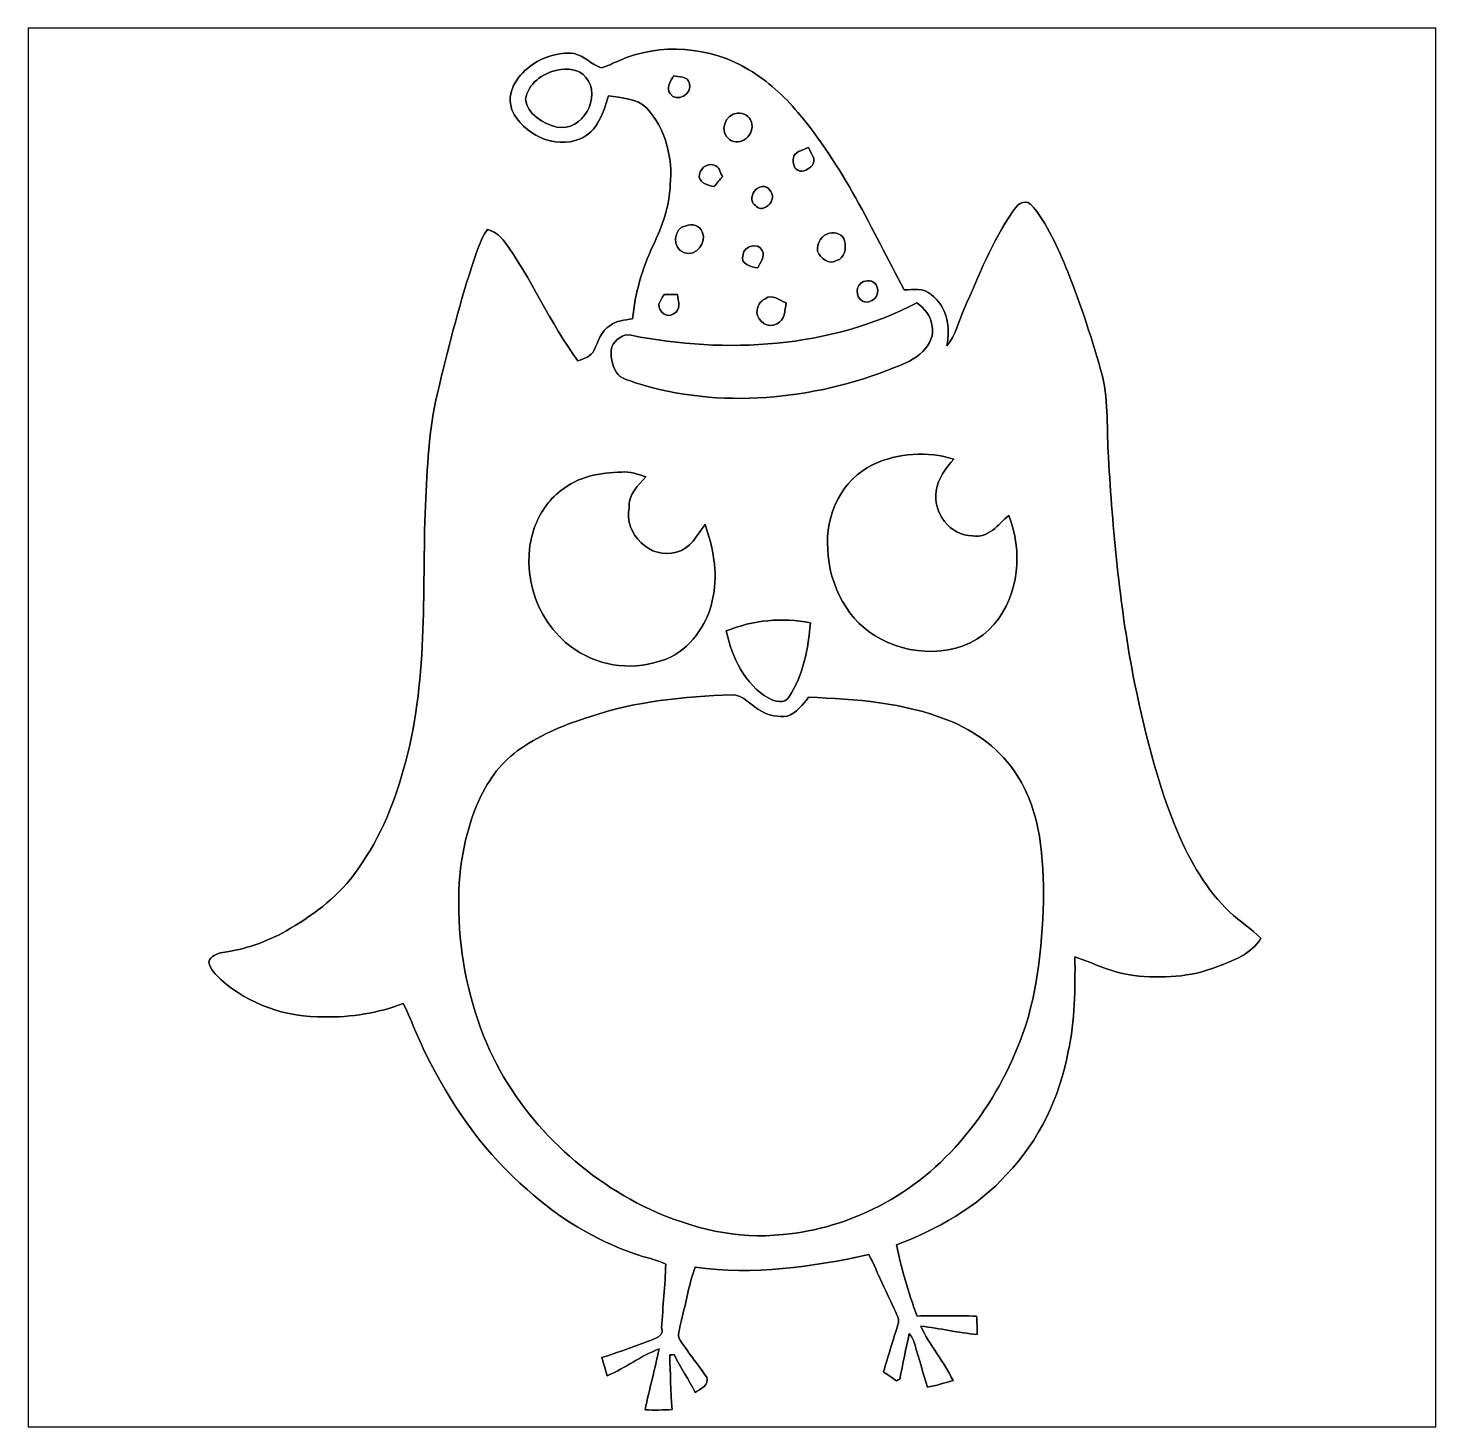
# Model space of a CAD drawing. Header units: centimetres. Extents: x -16.8 to 16.8, y -16.7 to 16.7.
import ezdxf

# ---------------------------------------------------------------- set-up
doc = ezdxf.new("R2010")
doc.units = ezdxf.units.CM
doc.header["$MEASUREMENT"] = 0
doc.layers.add('Layer 1', color=7, linetype='Continuous')

msp = doc.modelspace()

# ---------------------------------------------------------------- linework, layer by layer
at = {"layer": 'Layer 1', "color": 7}
for points, knots in [([(-16.77458, 16.66875), (-16.77458, 16.66875), (16.77458, 16.66875), (16.77458, 16.66875), (16.77458, 16.66875), (16.77458, 16.66875), (16.77458, -16.66875), (16.77458, -16.66875), (16.77458, -16.66875), (16.77458, -16.66875), (-16.77458, -16.66875), (-16.77458, -16.66875), (-16.77458, -16.66875), (-16.77458, -16.66875), (-16.77458, 16.66875), (-16.77458, 16.66875), (-16.77458, 16.66875), (-16.77458, 16.66875), (-16.77458, 16.66875), (-16.77458, 16.66875)], [0, 0, 0, 0, 0.16666667, 0.16666667, 0.16666667, 0.16666667, 0.33333333, 0.33333333, 0.33333333, 0.33333333, 0.5, 0.5, 0.5, 0.5, 0.66666667, 0.66666667, 0.66666667, 0.66666667, 1, 1, 1, 1]), ([(-2.69946, 15.89087), (-2.84057, 15.83761), (-2.97215, 15.75259), (-3.12173, 15.72577), (-3.12173, 15.72577), (-3.34998, 15.80409), (-3.52213, 16.00764), (-3.76132, 16.06338), (-3.76132, 16.06338), (-4.13914, 16.10607), (-4.51908, 15.97977), (-4.82, 15.75435), (-4.82, 15.75435), (-5.13115, 15.52011), (-5.39327, 15.12676), (-5.24369, 14.72142), (-5.24369, 14.72142), (-4.98263, 14.13334), (-4.23157, 13.77809), (-3.62056, 14.02891), (-3.62056, 14.02891), (-3.20746, 14.20213), (-3.06176, 14.66321), (-2.94358, 15.05444), (-2.94358, 15.05444), (-2.63031, 15.00364), (-2.26977, 15.00434), (-2.03306, 14.75916), (-2.03306, 14.75916), (-1.57762, 14.27797), (-1.4097, 13.57806), (-1.47144, 12.93036), (-1.47144, 12.93036), (-1.49401, 12.42166), (-1.66405, 11.93553), (-1.88313, 11.4808), (-1.88313, 11.4808), (-2.14595, 10.93435), (-2.30928, 10.3438), (-2.36961, 9.74055), (-2.36961, 9.74055), (-2.55552, 9.7088), (-2.75872, 9.70668), (-2.91006, 9.57721), (-2.91006, 9.57721), (-3.12138, 9.45233), (-3.18699, 9.19939), (-3.28648, 8.99089), (-3.28648, 8.99089), (-3.35844, 8.84414), (-3.53166, 8.79228), (-3.67136, 8.73795), (-3.67136, 8.73795), (-4.35151, 9.6453), (-4.77661, 10.71174), (-5.45465, 11.61979), (-5.45465, 11.61979), (-5.54249, 11.74821), (-5.68643, 11.82123), (-5.8293, 11.87168), (-5.8293, 11.87168), (-6.01698, 11.60004), (-6.10447, 11.27619), (-6.20924, 10.96716), (-6.20924, 10.96716), (-6.52427, 9.98079), (-6.78004, 8.97643), (-7.01746, 7.9689), (-7.01746, 7.9689), (-7.23194, 7.09295), (-7.25805, 6.18631), (-7.3085, 5.2899), (-7.3085, 5.2899), (-7.3847, 3.1937), (-7.23759, 1.04493), (-7.82673, -0.99413), (-7.82673, -0.99413), (-8.07403, -1.89124), (-8.44938, -2.76472), (-9.01347, -3.51014), (-9.01347, -3.51014), (-9.43928, -4.07811), (-10.02418, -4.50321), (-10.63554, -4.85175), (-10.63554, -4.85175), (-11.09768, -5.11669), (-11.61133, -5.28602), (-12.13803, -5.36363), (-12.13803, -5.36363), (-12.27032, -5.38762), (-12.43753, -5.44301), (-12.46681, -5.59364), (-12.46681, -5.59364), (-12.44036, -5.76615), (-12.29572, -5.88927), (-12.18177, -6.00851), (-12.18177, -6.00851), (-11.51079, -6.60047), (-10.61191, -6.91621), (-9.71903, -6.89998), (-9.71903, -6.89998), (-9.07874, -6.90598), (-8.43386, -6.80896), (-7.83414, -6.57966), (-7.83414, -6.57966), (-7.61153, -7.04921), (-7.42915, -7.53745), (-7.18573, -7.99747), (-7.18573, -7.99747), (-6.60329, -9.12918), (-5.84729, -10.18364), (-4.87751, -11.01584), (-4.87751, -11.01584), (-4.13597, -11.69), (-3.26108, -12.21881), (-2.31316, -12.54619), (-2.31316, -12.54619), (-2.07328, -12.63967), (-1.80587, -12.67107), (-1.57833, -12.79349), (-1.57833, -12.79349), (-1.59173, -13.29796), (-1.65065, -13.80137), (-1.67711, -14.30584), (-1.67711, -14.30584), (-1.61325, -14.47765), (-1.77412, -14.54115), (-1.88913, -14.58771), (-1.88913, -14.58771), (-2.28988, -14.73764), (-2.69099, -14.88899), (-3.10021, -15.01493), (-3.10021, -15.01493), (-3.06458, -15.16133), (-3.02084, -15.30738), (-2.97356, -15.45131), (-2.97356, -15.45131), (-2.54494, -15.26999), (-2.17346, -14.97401), (-1.73814, -14.80961), (-1.73814, -14.80961), (-1.83409, -15.29609), (-1.97062, -15.77411), (-2.07081, -16.25988), (-2.07081, -16.25988), (-1.85632, -16.27752), (-1.64112, -16.26341), (-1.42628, -16.25635), (-1.42628, -16.25635), (-1.46262, -15.82279), (-1.47038, -15.38781), (-1.48484, -14.95354), (-1.48484, -14.95354), (-1.45027, -14.95107), (-1.4157, -14.94896), (-1.38042, -14.94755), (-1.38042, -14.94755), (-1.22837, -15.25764), (-1.03082, -15.54339), (-0.87595, -15.85242), (-0.87595, -15.85242), (-0.75459, -15.76952), (-0.5274, -15.6651), (-0.6029, -15.48765), (-0.6029, -15.48765), (-0.81809, -15.16839), (-1.07033, -14.87241), (-1.27035, -14.54326), (-1.27035, -14.54326), (-1.28305, -14.36723), (-1.20897, -14.19648), (-1.18039, -14.02574), (-1.18039, -14.02574), (-1.07985, -13.63768), (-1.01918, -13.23658), (-0.87454, -12.86122), (-0.87454, -12.86122), (0.50765, -13.05772), (1.91064, -12.85946), (3.26355, -12.56277), (3.26355, -12.56277), (3.48439, -13.01115), (3.67453, -13.47399), (3.89678, -13.92202), (3.89678, -13.92202), (3.93488, -14.01798), (4.00367, -14.12311), (3.95499, -14.22964), (3.95499, -14.22964), (3.83963, -14.60535), (3.71687, -14.9793), (3.6135, -15.35889), (3.6135, -15.35889), (3.71546, -15.42979), (3.81811, -15.50106), (3.92112, -15.57267), (3.92112, -15.57267), (3.94088, -15.56244), (3.98039, -15.54162), (3.99979, -15.53139), (3.99979, -15.53139), (4.07176, -15.16803), (4.14443, -14.80502), (4.22557, -14.44378), (4.22557, -14.44378), (4.27955, -14.52069), (4.32717, -14.60324), (4.35363, -14.69461), (4.35363, -14.69461), (4.45558, -15.03786), (4.55718, -15.38076), (4.65702, -15.72507), (4.65702, -15.72507), (4.86339, -15.68415), (5.06448, -15.62276), (5.26732, -15.56702), (5.26732, -15.56702), (5.0606, -15.10806), (4.705, -14.73235), (4.50144, -14.27198), (4.50144, -14.27198), (4.95265, -14.31431), (5.39397, -14.43143), (5.84659, -14.4653), (5.84659, -14.4653), (5.848, -14.32066), (5.83706, -14.17461), (5.82754, -14.03103), (5.82754, -14.03103), (5.35622, -14.01657), (4.88421, -14.02256), (4.4129, -14.02715), (4.4129, -14.02715), (4.19664, -13.47964), (4.04848, -12.90461), (3.91689, -12.3317), (3.91689, -12.3317), (4.89797, -11.96234), (5.84447, -11.43035), (6.55355, -10.64577), (6.55355, -10.64577), (7.31732, -9.84603), (7.81262, -8.80851), (8.01194, -7.72478), (8.01194, -7.72478), (8.17598, -6.98324), (8.17915, -6.21947), (8.17316, -5.46382), (8.17316, -5.46382), (8.63459, -5.63069), (9.08332, -5.848), (9.57615, -5.91044), (9.57615, -5.91044), (10.23973, -5.98523), (10.93152, -5.95207), (11.55841, -5.70406), (11.55841, -5.70406), (11.94611, -5.55202), (12.37791, -5.40138), (12.60546, -5.02461), (12.60546, -5.02461), (12.38215, -4.78825), (12.09428, -4.62739), (11.86251, -4.4009), (11.86251, -4.4009), (11.30759, -3.87456), (10.92341, -3.19617), (10.6232, -2.49978), (10.6232, -2.49978), (10.11802, -1.29258), (9.80757, -0.01482), (9.5564, 1.26612), (9.5564, 1.26612), (9.23149, 2.97251), (9.07274, 4.7057), (8.97326, 6.43819), (8.97326, 6.43819), (8.92246, 7.08343), (8.98278, 7.73994), (8.83073, 8.37424), (8.83073, 8.37424), (8.59226, 9.21491), (8.32697, 10.04817), (8.00276, 10.85991), (8.00276, 10.85991), (7.76534, 11.42577), (7.52687, 12.01279), (7.11482, 12.4774), (7.11482, 12.4774), (6.95254, 12.61075), (6.7691, 12.42871), (6.68761, 12.29254), (6.68761, 12.29254), (6.19372, 11.5824), (5.88469, 10.76819), (5.53508, 9.9822), (5.53508, 9.9822), (5.39785, 9.68728), (5.33894, 9.34579), (5.11881, 9.09496), (5.11881, 9.09496), (5.21229, 9.531), (5.12833, 10.04358), (4.74451, 10.31875), (4.74451, 10.31875), (4.56882, 10.48244), (4.32294, 10.43728), (4.10598, 10.43129), (4.10598, 10.43129), (3.32987, 11.87873), (2.64478, 13.39815), (1.56986, 14.65792), (1.56986, 14.65792), (1.24531, 15.06396), (0.84455, 15.40439), (0.40287, 15.67709), (0.40287, 15.67709), (-0.51823, 16.23977), (-1.71168, 16.32973), (-2.69946, 15.89087)], [0, 0, 0, 0, 0.01234568, 0.01234568, 0.01234568, 0.01234568, 0.02469136, 0.02469136, 0.02469136, 0.02469136, 0.03703704, 0.03703704, 0.03703704, 0.03703704, 0.04938272, 0.04938272, 0.04938272, 0.04938272, 0.0617284, 0.0617284, 0.0617284, 0.0617284, 0.07407407, 0.07407407, 0.07407407, 0.07407407, 0.08641975, 0.08641975, 0.08641975, 0.08641975, 0.09876543, 0.09876543, 0.09876543, 0.09876543, 0.11111111, 0.11111111, 0.11111111, 0.11111111, 0.12345679, 0.12345679, 0.12345679, 0.12345679, 0.13580247, 0.13580247, 0.13580247, 0.13580247, 0.14814815, 0.14814815, 0.14814815, 0.14814815, 0.16049383, 0.16049383, 0.16049383, 0.16049383, 0.17283951, 0.17283951, 0.17283951, 0.17283951, 0.18518519, 0.18518519, 0.18518519, 0.18518519, 0.19753086, 0.19753086, 0.19753086, 0.19753086, 0.20987654, 0.20987654, 0.20987654, 0.20987654, 0.22222222, 0.22222222, 0.22222222, 0.22222222, 0.2345679, 0.2345679, 0.2345679, 0.2345679, 0.24691358, 0.24691358, 0.24691358, 0.24691358, 0.25925926, 0.25925926, 0.25925926, 0.25925926, 0.27160494, 0.27160494, 0.27160494, 0.27160494, 0.28395062, 0.28395062, 0.28395062, 0.28395062, 0.2962963, 0.2962963, 0.2962963, 0.2962963, 0.30864198, 0.30864198, 0.30864198, 0.30864198, 0.32098765, 0.32098765, 0.32098765, 0.32098765, 0.33333333, 0.33333333, 0.33333333, 0.33333333, 0.34567901, 0.34567901, 0.34567901, 0.34567901, 0.35802469, 0.35802469, 0.35802469, 0.35802469, 0.37037037, 0.37037037, 0.37037037, 0.37037037, 0.38271605, 0.38271605, 0.38271605, 0.38271605, 0.39506173, 0.39506173, 0.39506173, 0.39506173, 0.40740741, 0.40740741, 0.40740741, 0.40740741, 0.41975309, 0.41975309, 0.41975309, 0.41975309, 0.43209877, 0.43209877, 0.43209877, 0.43209877, 0.44444444, 0.44444444, 0.44444444, 0.44444444, 0.45679012, 0.45679012, 0.45679012, 0.45679012, 0.4691358, 0.4691358, 0.4691358, 0.4691358, 0.48148148, 0.48148148, 0.48148148, 0.48148148, 0.49382716, 0.49382716, 0.49382716, 0.49382716, 0.50617284, 0.50617284, 0.50617284, 0.50617284, 0.51851852, 0.51851852, 0.51851852, 0.51851852, 0.5308642, 0.5308642, 0.5308642, 0.5308642, 0.54320988, 0.54320988, 0.54320988, 0.54320988, 0.55555556, 0.55555556, 0.55555556, 0.55555556, 0.56790123, 0.56790123, 0.56790123, 0.56790123, 0.58024691, 0.58024691, 0.58024691, 0.58024691, 0.59259259, 0.59259259, 0.59259259, 0.59259259, 0.60493827, 0.60493827, 0.60493827, 0.60493827, 0.61728395, 0.61728395, 0.61728395, 0.61728395, 0.62962963, 0.62962963, 0.62962963, 0.62962963, 0.64197531, 0.64197531, 0.64197531, 0.64197531, 0.65432099, 0.65432099, 0.65432099, 0.65432099, 0.66666667, 0.66666667, 0.66666667, 0.66666667, 0.67901235, 0.67901235, 0.67901235, 0.67901235, 0.69135802, 0.69135802, 0.69135802, 0.69135802, 0.7037037, 0.7037037, 0.7037037, 0.7037037, 0.71604938, 0.71604938, 0.71604938, 0.71604938, 0.72839506, 0.72839506, 0.72839506, 0.72839506, 0.74074074, 0.74074074, 0.74074074, 0.74074074, 0.75308642, 0.75308642, 0.75308642, 0.75308642, 0.7654321, 0.7654321, 0.7654321, 0.7654321, 0.77777778, 0.77777778, 0.77777778, 0.77777778, 0.79012346, 0.79012346, 0.79012346, 0.79012346, 0.80246914, 0.80246914, 0.80246914, 0.80246914, 0.81481481, 0.81481481, 0.81481481, 0.81481481, 0.82716049, 0.82716049, 0.82716049, 0.82716049, 0.83950617, 0.83950617, 0.83950617, 0.83950617, 0.85185185, 0.85185185, 0.85185185, 0.85185185, 0.86419753, 0.86419753, 0.86419753, 0.86419753, 0.87654321, 0.87654321, 0.87654321, 0.87654321, 0.88888889, 0.88888889, 0.88888889, 0.88888889, 0.90123457, 0.90123457, 0.90123457, 0.90123457, 0.91358025, 0.91358025, 0.91358025, 0.91358025, 0.92592593, 0.92592593, 0.92592593, 0.92592593, 0.9382716, 0.9382716, 0.9382716, 0.9382716, 0.95061728, 0.95061728, 0.95061728, 0.95061728, 0.96296296, 0.96296296, 0.96296296, 0.96296296, 0.97530864, 0.97530864, 0.97530864, 0.97530864, 1, 1, 1, 1]), ([(-4.1656, 15.66545), (-3.931, 15.71554), (-3.64137, 15.7039), (-3.48333, 15.49647), (-3.48333, 15.49647), (-3.09421, 15.0308), (-3.56235, 14.18661), (-4.17513, 14.31255), (-4.17513, 14.31255), (-4.50462, 14.39157), (-4.87398, 14.60712), (-4.91949, 14.97365), (-4.91949, 14.97365), (-4.86904, 15.34054), (-4.51273, 15.60019), (-4.1656, 15.66545)], [0, 0, 0, 0, 0.2, 0.2, 0.2, 0.2, 0.4, 0.4, 0.4, 0.4, 0.6, 0.6, 0.6, 0.6, 1, 1, 1, 1]), ([(-1.39524, 15.53492), (-1.26965, 15.50987), (-1.05057, 15.52257), (-1.01635, 15.35218), (-1.01635, 15.35218), (-0.92886, 15.10524), (-1.32997, 14.87241), (-1.4732, 15.10771), (-1.4732, 15.10771), (-1.58221, 15.24811), (-1.45486, 15.40475), (-1.39524, 15.53492)], [0, 0, 0, 0, 0.25, 0.25, 0.25, 0.25, 0.5, 0.5, 0.5, 0.5, 1, 1, 1, 1]), ([(0.13441, 14.64204), (0.27446, 14.65721), (0.42792, 14.57466), (0.46249, 14.43179), (0.46249, 14.43179), (0.56127, 14.14286), (0.20179, 13.82042), (-0.06244, 14.01304), (-0.06244, 14.01304), (-0.3175, 14.19013), (-0.16969, 14.63111), (0.13441, 14.64204)], [0, 0, 0, 0, 0.25, 0.25, 0.25, 0.25, 0.5, 0.5, 0.5, 0.5, 1, 1, 1, 1]), ([(1.47391, 13.62357), (1.55081, 13.74246), (1.70603, 13.76997), (1.82421, 13.82466), (1.82421, 13.82466), (1.87325, 13.69448), (2.026, 13.53679), (1.91276, 13.39779), (1.91276, 13.39779), (1.83092, 13.3096), (1.69298, 13.21364), (1.57233, 13.28208), (1.57233, 13.28208), (1.44956, 13.33817), (1.44216, 13.50927), (1.47391, 13.62357)], [0, 0, 0, 0, 0.2, 0.2, 0.2, 0.2, 0.4, 0.4, 0.4, 0.4, 0.6, 0.6, 0.6, 0.6, 1, 1, 1, 1]), ([(-0.78034, 13.11628), (-0.79763, 13.29302), (-0.60113, 13.47329), (-0.42616, 13.40661), (-0.42616, 13.40661), (-0.30057, 13.37592), (-0.28363, 13.21682), (-0.22578, 13.12651), (-0.22578, 13.12651), (-0.27587, 13.06901), (-0.37571, 12.95329), (-0.42545, 12.89544), (-0.42545, 12.89544), (-0.55915, 12.91872), (-0.74577, 12.95753), (-0.78034, 13.11628)], [0, 0, 0, 0, 0.2, 0.2, 0.2, 0.2, 0.4, 0.4, 0.4, 0.4, 0.6, 0.6, 0.6, 0.6, 1, 1, 1, 1]), ([(0.66534, 12.88133), (0.81703, 12.95082), (0.93345, 12.80301), (0.96626, 12.67777), (0.96626, 12.67777), (0.98037, 12.53384), (0.85407, 12.40155), (0.71967, 12.3698), (0.71967, 12.3698), (0.62124, 12.36874), (0.53693, 12.44212), (0.48507, 12.52008), (0.48507, 12.52008), (0.44097, 12.66331), (0.52423, 12.83476), (0.66534, 12.88133)], [0, 0, 0, 0, 0.2, 0.2, 0.2, 0.2, 0.4, 0.4, 0.4, 0.4, 0.6, 0.6, 0.6, 0.6, 1, 1, 1, 1]), ([(-1.09608, 11.96093), (-0.95391, 12.01632), (-0.76447, 11.96164), (-0.70908, 11.81276), (-0.70908, 11.81276), (-0.59478, 11.55665), (-0.85019, 11.21375), (-1.13524, 11.31711), (-1.13524, 11.31711), (-1.43616, 11.4046), (-1.41146, 11.91578), (-1.09608, 11.96093)], [0, 0, 0, 0, 0.25, 0.25, 0.25, 0.25, 0.5, 0.5, 0.5, 0.5, 1, 1, 1, 1]), ([(2.32481, 11.78384), (2.45745, 11.81029), (2.65642, 11.75949), (2.6797, 11.60216), (2.6797, 11.60216), (2.72979, 11.42824), (2.69452, 11.182), (2.48885, 11.12767), (2.48885, 11.12767), (2.30787, 11.01831), (2.10785, 11.19046), (2.03906, 11.35274), (2.03906, 11.35274), (2.00907, 11.53583), (2.1396, 11.74397), (2.32481, 11.78384)], [0, 0, 0, 0, 0.2, 0.2, 0.2, 0.2, 0.4, 0.4, 0.4, 0.4, 0.6, 0.6, 0.6, 0.6, 1, 1, 1, 1]), ([(0.26353, 11.27196), (0.2854, 11.47127), (0.629, 11.57534), (0.71684, 11.36862), (0.71684, 11.36862), (0.80363, 11.22645), (0.66887, 11.08251), (0.61595, 10.95481), (0.61595, 10.95481), (0.46073, 10.97245), (0.17886, 11.03701), (0.26353, 11.27196)], [0, 0, 0, 0, 0.25, 0.25, 0.25, 0.25, 0.5, 0.5, 0.5, 0.5, 1, 1, 1, 1]), ([(3.13514, 10.62743), (3.25684, 10.67611), (3.41559, 10.64154), (3.45334, 10.50749), (3.45334, 10.50749), (3.55283, 10.29864), (3.31329, 10.06581), (3.10938, 10.16282), (3.10938, 10.16282), (2.93088, 10.25878), (2.9404, 10.55546), (3.13514, 10.62743)], [0, 0, 0, 0, 0.25, 0.25, 0.25, 0.25, 0.5, 0.5, 0.5, 0.5, 1, 1, 1, 1]), ([(-2.40312, 9.34755), (-0.13123, 8.89741), (2.32833, 9.03922), (4.40761, 10.12225), (4.40761, 10.12225), (4.57306, 9.98926), (4.7431, 9.82169), (4.76497, 9.59802), (4.76497, 9.59802), (4.83094, 9.36025), (4.7057, 9.13165), (4.55048, 8.96126), (4.55048, 8.96126), (4.35681, 8.78099), (4.11798, 8.66316), (3.87068, 8.57709), (3.87068, 8.57709), (1.92934, 7.79815), (-0.28716, 7.5819), (-2.29976, 8.21408), (-2.29976, 8.21408), (-2.45498, 8.28005), (-2.65677, 8.30651), (-2.75202, 8.46384), (-2.75202, 8.46384), (-2.86456, 8.64164), (-2.90407, 8.86848), (-2.86491, 9.07344), (-2.86491, 9.07344), (-2.78201, 9.2389), (-2.60033, 9.39588), (-2.40312, 9.34755)], [0, 0, 0, 0, 0.11111111, 0.11111111, 0.11111111, 0.11111111, 0.22222222, 0.22222222, 0.22222222, 0.22222222, 0.33333333, 0.33333333, 0.33333333, 0.33333333, 0.44444444, 0.44444444, 0.44444444, 0.44444444, 0.55555556, 0.55555556, 0.55555556, 0.55555556, 0.66666667, 0.66666667, 0.66666667, 0.66666667, 0.77777778, 0.77777778, 0.77777778, 0.77777778, 1, 1, 1, 1]), ([(-1.61466, 10.32369), (-1.51024, 10.32298), (-1.40582, 10.32228), (-1.30069, 10.32157), (-1.30069, 10.32157), (-1.27917, 10.16212), (-1.20474, 9.94269), (-1.39206, 9.85767), (-1.39206, 9.85767), (-1.55575, 9.74725), (-1.73708, 9.90635), (-1.74343, 10.0711), (-1.74343, 10.0711), (-1.72544, 10.16564), (-1.66264, 10.2429), (-1.61466, 10.32369)], [0, 0, 0, 0, 0.2, 0.2, 0.2, 0.2, 0.4, 0.4, 0.4, 0.4, 0.6, 0.6, 0.6, 0.6, 1, 1, 1, 1]), ([(0.79199, 10.21715), (0.95885, 10.34909), (1.13383, 10.18152), (1.2887, 10.12119), (1.2887, 10.12119), (1.26294, 9.94692), (1.26506, 9.69962), (1.06468, 9.62342), (1.06468, 9.62342), (0.86642, 9.49854), (0.60678, 9.68022), (0.59478, 9.89471), (0.59478, 9.89471), (0.59937, 10.02524), (0.66216, 10.16741), (0.79199, 10.21715)], [0, 0, 0, 0, 0.2, 0.2, 0.2, 0.2, 0.4, 0.4, 0.4, 0.4, 0.6, 0.6, 0.6, 0.6, 1, 1, 1, 1]), ([(3.36232, 6.26745), (3.9564, 6.54438), (4.66161, 6.59095), (5.28779, 6.3948), (5.28779, 6.3948), (5.09658, 6.17996), (4.90114, 5.93831), (4.86939, 5.64127), (4.86939, 5.64127), (4.77591, 5.13327), (5.201, 4.55895), (5.7337, 4.57094), (5.7337, 4.57094), (6.10976, 4.50109), (6.34647, 4.84117), (6.59977, 5.0546), (6.59977, 5.0546), (6.92961, 4.20652), (6.84883, 3.17288), (6.24981, 2.46309), (6.24981, 2.46309), (5.60176, 1.69757), (4.39314, 1.64888), (3.55318, 2.10749), (3.55318, 2.10749), (2.7626, 2.50754), (2.31387, 3.38878), (2.28177, 4.25203), (2.28177, 4.25203), (2.21686, 5.05143), (2.61691, 5.91644), (3.36232, 6.26745)], [0, 0, 0, 0, 0.11111111, 0.11111111, 0.11111111, 0.11111111, 0.22222222, 0.22222222, 0.22222222, 0.22222222, 0.33333333, 0.33333333, 0.33333333, 0.33333333, 0.44444444, 0.44444444, 0.44444444, 0.44444444, 0.55555556, 0.55555556, 0.55555556, 0.55555556, 0.66666667, 0.66666667, 0.66666667, 0.66666667, 0.77777778, 0.77777778, 0.77777778, 0.77777778, 1, 1, 1, 1]), ([(-4.08446, 5.63739), (-3.68265, 5.98029), (-3.14043, 6.07801), (-2.62819, 6.08753), (-2.62819, 6.08753), (-2.42711, 6.11364), (-2.24014, 6.03074), (-2.05211, 5.97464), (-2.05211, 5.97464), (-2.24473, 5.77144), (-2.47156, 5.54249), (-2.45075, 5.23804), (-2.45075, 5.23804), (-2.57916, 4.61892), (-1.93851, 3.9818), (-1.32292, 4.18112), (-1.32292, 4.18112), (-0.98284, 4.25238), (-0.83679, 4.59352), (-0.63747, 4.84082), (-0.63747, 4.84082), (-0.45649, 4.29648), (-0.32914, 3.70628), (-0.44697, 3.13408), (-0.44697, 3.13408), (-0.54716, 2.53224), (-0.91264, 1.95509), (-1.46685, 1.67887), (-1.46685, 1.67887), (-2.14383, 1.36525), (-2.97462, 1.39524), (-3.61562, 1.78259), (-3.61562, 1.78259), (-4.61892, 2.34562), (-5.08882, 3.6763), (-4.71382, 4.75368), (-4.71382, 4.75368), (-4.58576, 5.09623), (-4.38115, 5.41655), (-4.08446, 5.63739)], [0, 0, 0, 0, 0.09090909, 0.09090909, 0.09090909, 0.09090909, 0.18181818, 0.18181818, 0.18181818, 0.18181818, 0.27272727, 0.27272727, 0.27272727, 0.27272727, 0.36363636, 0.36363636, 0.36363636, 0.36363636, 0.45454545, 0.45454545, 0.45454545, 0.45454545, 0.54545455, 0.54545455, 0.54545455, 0.54545455, 0.63636364, 0.63636364, 0.63636364, 0.63636364, 0.72727273, 0.72727273, 0.72727273, 0.72727273, 0.81818182, 0.81818182, 0.81818182, 0.81818182, 1, 1, 1, 1]), ([(-0.13547, 2.30117), (0.49495, 2.56011), (1.19909, 2.62925), (1.86761, 2.49237), (1.86761, 2.49237), (1.82033, 1.8796), (1.69862, 1.24742), (1.35608, 0.72602), (1.35608, 0.72602), (1.25201, 0.55809), (1.01953, 0.61666), (0.87524, 0.69815), (0.87524, 0.69815), (0.29986, 1.03258), (0, 1.67499), (-0.13547, 2.30117)], [0, 0, 0, 0, 0.2, 0.2, 0.2, 0.2, 0.4, 0.4, 0.4, 0.4, 0.6, 0.6, 0.6, 0.6, 1, 1, 1, 1]), ([(-3.36726, 0.26106), (-2.28953, 0.63324), (-1.14265, 0.73025), (-0.01164, 0.78105), (-0.01164, 0.78105), (0.27517, 0.78034), (0.46637, 0.51329), (0.70379, 0.38806), (0.70379, 0.38806), (0.88406, 0.27129), (1.10878, 0.24977), (1.31868, 0.26776), (1.31868, 0.26776), (1.54023, 0.34678), (1.68099, 0.54716), (1.82704, 0.72037), (1.82704, 0.72037), (2.94746, 0.68192), (4.09504, 0.59478), (5.14667, 0.17498), (5.14667, 0.17498), (5.8106, -0.08573), (6.4135, -0.53375), (6.79697, -1.14159), (6.79697, -1.14159), (7.36459, -2.02636), (7.42915, -3.12385), (7.42491, -4.14549), (7.42491, -4.14549), (7.37799, -5.27756), (7.27957, -6.43079), (6.85835, -7.49406), (6.85835, -7.49406), (6.2297, -9.12319), (5.07718, -10.60203), (3.50485, -11.40566), (3.50485, -11.40566), (2.79506, -11.77572), (2.01577, -12.0142), (1.21744, -12.08405), (1.21744, -12.08405), (0.12665, -12.21317), (-0.97084, -11.93447), (-1.95898, -11.48433), (-1.95898, -11.48433), (-3.65972, -10.67506), (-5.09129, -9.27065), (-5.84306, -7.53428), (-5.84306, -7.53428), (-6.25969, -6.54156), (-6.49852, -5.47088), (-6.50699, -4.39279), (-6.50699, -4.39279), (-6.54332, -3.47733), (-6.39551, -2.54529), (-6.01874, -1.70709), (-6.01874, -1.70709), (-5.79508, -1.23578), (-5.47829, -0.79022), (-5.03449, -0.50412), (-5.03449, -0.50412), (-4.53214, -0.14676), (-3.95252, 0.08043), (-3.36726, 0.26106)], [0, 0, 0, 0, 0.05882353, 0.05882353, 0.05882353, 0.05882353, 0.11764706, 0.11764706, 0.11764706, 0.11764706, 0.17647059, 0.17647059, 0.17647059, 0.17647059, 0.23529412, 0.23529412, 0.23529412, 0.23529412, 0.29411765, 0.29411765, 0.29411765, 0.29411765, 0.35294118, 0.35294118, 0.35294118, 0.35294118, 0.41176471, 0.41176471, 0.41176471, 0.41176471, 0.47058824, 0.47058824, 0.47058824, 0.47058824, 0.52941176, 0.52941176, 0.52941176, 0.52941176, 0.58823529, 0.58823529, 0.58823529, 0.58823529, 0.64705882, 0.64705882, 0.64705882, 0.64705882, 0.70588235, 0.70588235, 0.70588235, 0.70588235, 0.76470588, 0.76470588, 0.76470588, 0.76470588, 0.82352941, 0.82352941, 0.82352941, 0.82352941, 0.88235294, 0.88235294, 0.88235294, 0.88235294, 1, 1, 1, 1])]:
    msp.add_open_spline(points, degree=3, knots=knots, dxfattribs=at)
at = {"layer": 'Layer 1', "color": 250}
for points, knots in [([(-2.69946, 15.89087), (-1.71168, 16.32973), (-0.51823, 16.23977), (0.40287, 15.67709), (0.40287, 15.67709), (0.84455, 15.40439), (1.24531, 15.06396), (1.56986, 14.65792), (1.56986, 14.65792), (2.64478, 13.39815), (3.32987, 11.87873), (4.10598, 10.43129), (4.10598, 10.43129), (4.32294, 10.43728), (4.56882, 10.48244), (4.74451, 10.31875), (4.74451, 10.31875), (5.12833, 10.04358), (5.21229, 9.531), (5.11881, 9.09496), (5.11881, 9.09496), (5.33894, 9.34579), (5.39785, 9.68728), (5.53508, 9.9822), (5.53508, 9.9822), (5.88469, 10.76819), (6.19372, 11.5824), (6.68761, 12.29254), (6.68761, 12.29254), (6.7691, 12.42871), (6.95254, 12.61075), (7.11482, 12.4774), (7.11482, 12.4774), (7.52687, 12.01279), (7.76534, 11.42577), (8.00276, 10.85991), (8.00276, 10.85991), (8.32697, 10.04817), (8.59226, 9.21491), (8.83073, 8.37424), (8.83073, 8.37424), (8.98278, 7.73994), (8.92246, 7.08343), (8.97326, 6.43819), (8.97326, 6.43819), (9.07274, 4.7057), (9.23149, 2.97251), (9.5564, 1.26612), (9.5564, 1.26612), (9.80757, -0.01482), (10.11802, -1.29258), (10.6232, -2.49978), (10.6232, -2.49978), (10.92341, -3.19617), (11.30759, -3.87456), (11.86251, -4.4009), (11.86251, -4.4009), (12.09428, -4.62739), (12.38215, -4.78825), (12.60546, -5.02461), (12.60546, -5.02461), (12.37791, -5.40138), (11.94611, -5.55202), (11.55841, -5.70406), (11.55841, -5.70406), (10.93152, -5.95207), (10.23973, -5.98523), (9.57615, -5.91044), (9.57615, -5.91044), (9.08332, -5.848), (8.63459, -5.63069), (8.17316, -5.46382), (8.17316, -5.46382), (8.17915, -6.21947), (8.17598, -6.98324), (8.01194, -7.72478), (8.01194, -7.72478), (7.81262, -8.80851), (7.31732, -9.84603), (6.55355, -10.64577), (6.55355, -10.64577), (5.84447, -11.43035), (4.89797, -11.96234), (3.91689, -12.3317), (3.91689, -12.3317), (4.04848, -12.90461), (4.19664, -13.47964), (4.4129, -14.02715), (4.4129, -14.02715), (4.88421, -14.02256), (5.35622, -14.01657), (5.82754, -14.03103), (5.82754, -14.03103), (5.83706, -14.17461), (5.848, -14.32066), (5.84659, -14.4653), (5.84659, -14.4653), (5.39397, -14.43143), (4.95265, -14.31431), (4.50144, -14.27198), (4.50144, -14.27198), (4.705, -14.73235), (5.0606, -15.10806), (5.26732, -15.56702), (5.26732, -15.56702), (5.06448, -15.62276), (4.86339, -15.68415), (4.65702, -15.72507), (4.65702, -15.72507), (4.55718, -15.38076), (4.45558, -15.03786), (4.35363, -14.69461), (4.35363, -14.69461), (4.32717, -14.60324), (4.27955, -14.52069), (4.22557, -14.44378), (4.22557, -14.44378), (4.14443, -14.80502), (4.07176, -15.16803), (3.99979, -15.53139), (3.99979, -15.53139), (3.98039, -15.54162), (3.94088, -15.56244), (3.92112, -15.57267), (3.92112, -15.57267), (3.81811, -15.50106), (3.71546, -15.42979), (3.6135, -15.35889), (3.6135, -15.35889), (3.71687, -14.9793), (3.83963, -14.60535), (3.95499, -14.22964), (3.95499, -14.22964), (4.00367, -14.12311), (3.93488, -14.01798), (3.89678, -13.92202), (3.89678, -13.92202), (3.67453, -13.47399), (3.48439, -13.01115), (3.26355, -12.56277), (3.26355, -12.56277), (1.91064, -12.85946), (0.50765, -13.05772), (-0.87454, -12.86122), (-0.87454, -12.86122), (-1.01918, -13.23658), (-1.07985, -13.63768), (-1.18039, -14.02574), (-1.18039, -14.02574), (-1.20897, -14.19648), (-1.28305, -14.36723), (-1.27035, -14.54326), (-1.27035, -14.54326), (-1.07033, -14.87241), (-0.81809, -15.16839), (-0.6029, -15.48765), (-0.6029, -15.48765), (-0.5274, -15.6651), (-0.75459, -15.76952), (-0.87595, -15.85242), (-0.87595, -15.85242), (-1.03082, -15.54339), (-1.22837, -15.25764), (-1.38042, -14.94755), (-1.38042, -14.94755), (-1.4157, -14.94896), (-1.45027, -14.95107), (-1.48484, -14.95354), (-1.48484, -14.95354), (-1.47038, -15.38781), (-1.46262, -15.82279), (-1.42628, -16.25635), (-1.42628, -16.25635), (-1.64112, -16.26341), (-1.85632, -16.27752), (-2.07081, -16.25988), (-2.07081, -16.25988), (-1.97062, -15.77411), (-1.83409, -15.29609), (-1.73814, -14.80961), (-1.73814, -14.80961), (-2.17346, -14.97401), (-2.54494, -15.26999), (-2.97356, -15.45131), (-2.97356, -15.45131), (-3.02084, -15.30738), (-3.06458, -15.16133), (-3.10021, -15.01493), (-3.10021, -15.01493), (-2.69099, -14.88899), (-2.28988, -14.73764), (-1.88913, -14.58771), (-1.88913, -14.58771), (-1.77412, -14.54115), (-1.61325, -14.47765), (-1.67711, -14.30584), (-1.67711, -14.30584), (-1.65065, -13.80137), (-1.59173, -13.29796), (-1.57833, -12.79349), (-1.57833, -12.79349), (-1.80587, -12.67107), (-2.07328, -12.63967), (-2.31316, -12.54619), (-2.31316, -12.54619), (-3.26108, -12.21881), (-4.13597, -11.69), (-4.87751, -11.01584), (-4.87751, -11.01584), (-5.84729, -10.18364), (-6.60329, -9.12918), (-7.18573, -7.99747), (-7.18573, -7.99747), (-7.42915, -7.53745), (-7.61153, -7.04921), (-7.83414, -6.57966), (-7.83414, -6.57966), (-8.43386, -6.80896), (-9.07874, -6.90598), (-9.71903, -6.89998), (-9.71903, -6.89998), (-10.61191, -6.91621), (-11.51079, -6.60047), (-12.18177, -6.00851), (-12.18177, -6.00851), (-12.29572, -5.88927), (-12.44036, -5.76615), (-12.46681, -5.59364), (-12.46681, -5.59364), (-12.43753, -5.44301), (-12.27032, -5.38762), (-12.13803, -5.36363), (-12.13803, -5.36363), (-11.61133, -5.28602), (-11.09768, -5.11669), (-10.63554, -4.85175), (-10.63554, -4.85175), (-10.02418, -4.50321), (-9.43928, -4.07811), (-9.01347, -3.51014), (-9.01347, -3.51014), (-8.44938, -2.76472), (-8.07403, -1.89124), (-7.82673, -0.99413), (-7.82673, -0.99413), (-7.23759, 1.04493), (-7.3847, 3.1937), (-7.3085, 5.2899), (-7.3085, 5.2899), (-7.25805, 6.18631), (-7.23194, 7.09295), (-7.01746, 7.9689), (-7.01746, 7.9689), (-6.78004, 8.97643), (-6.52427, 9.98079), (-6.20924, 10.96716), (-6.20924, 10.96716), (-6.10447, 11.27619), (-6.01698, 11.60004), (-5.8293, 11.87168), (-5.8293, 11.87168), (-5.68643, 11.82123), (-5.54249, 11.74821), (-5.45465, 11.61979), (-5.45465, 11.61979), (-4.77661, 10.71174), (-4.35151, 9.6453), (-3.67136, 8.73795), (-3.67136, 8.73795), (-3.53166, 8.79228), (-3.35844, 8.84414), (-3.28648, 8.99089), (-3.28648, 8.99089), (-3.18699, 9.19939), (-3.12138, 9.45233), (-2.91006, 9.57721), (-2.91006, 9.57721), (-2.75872, 9.70668), (-2.55552, 9.7088), (-2.36961, 9.74055), (-2.36961, 9.74055), (-2.30928, 10.3438), (-2.14595, 10.93435), (-1.88313, 11.4808), (-1.88313, 11.4808), (-1.66405, 11.93553), (-1.49401, 12.42166), (-1.47144, 12.93036), (-1.47144, 12.93036), (-1.4097, 13.57806), (-1.57762, 14.27797), (-2.03306, 14.75916), (-2.03306, 14.75916), (-2.26977, 15.00434), (-2.63031, 15.00364), (-2.94358, 15.05444), (-2.94358, 15.05444), (-3.06176, 14.66321), (-3.20746, 14.20213), (-3.62056, 14.02891), (-3.62056, 14.02891), (-4.23157, 13.77809), (-4.98263, 14.13334), (-5.24369, 14.72142), (-5.24369, 14.72142), (-5.39327, 15.12676), (-5.13115, 15.52011), (-4.82, 15.75435), (-4.82, 15.75435), (-4.51908, 15.97977), (-4.13914, 16.10607), (-3.76132, 16.06338), (-3.76132, 16.06338), (-3.52213, 16.00764), (-3.34998, 15.80409), (-3.12173, 15.72577), (-3.12173, 15.72577), (-2.97215, 15.75259), (-2.84057, 15.83761), (-2.69946, 15.89087), (-2.69946, 15.89087), (-2.69946, 15.89087), (-2.69946, 15.89087), (-2.69946, 15.89087)], [0, 0, 0, 0, 0.01219512, 0.01219512, 0.01219512, 0.01219512, 0.02439024, 0.02439024, 0.02439024, 0.02439024, 0.03658537, 0.03658537, 0.03658537, 0.03658537, 0.04878049, 0.04878049, 0.04878049, 0.04878049, 0.06097561, 0.06097561, 0.06097561, 0.06097561, 0.07317073, 0.07317073, 0.07317073, 0.07317073, 0.08536585, 0.08536585, 0.08536585, 0.08536585, 0.09756098, 0.09756098, 0.09756098, 0.09756098, 0.1097561, 0.1097561, 0.1097561, 0.1097561, 0.12195122, 0.12195122, 0.12195122, 0.12195122, 0.13414634, 0.13414634, 0.13414634, 0.13414634, 0.14634146, 0.14634146, 0.14634146, 0.14634146, 0.15853659, 0.15853659, 0.15853659, 0.15853659, 0.17073171, 0.17073171, 0.17073171, 0.17073171, 0.18292683, 0.18292683, 0.18292683, 0.18292683, 0.19512195, 0.19512195, 0.19512195, 0.19512195, 0.20731707, 0.20731707, 0.20731707, 0.20731707, 0.2195122, 0.2195122, 0.2195122, 0.2195122, 0.23170732, 0.23170732, 0.23170732, 0.23170732, 0.24390244, 0.24390244, 0.24390244, 0.24390244, 0.25609756, 0.25609756, 0.25609756, 0.25609756, 0.26829268, 0.26829268, 0.26829268, 0.26829268, 0.2804878, 0.2804878, 0.2804878, 0.2804878, 0.29268293, 0.29268293, 0.29268293, 0.29268293, 0.30487805, 0.30487805, 0.30487805, 0.30487805, 0.31707317, 0.31707317, 0.31707317, 0.31707317, 0.32926829, 0.32926829, 0.32926829, 0.32926829, 0.34146341, 0.34146341, 0.34146341, 0.34146341, 0.35365854, 0.35365854, 0.35365854, 0.35365854, 0.36585366, 0.36585366, 0.36585366, 0.36585366, 0.37804878, 0.37804878, 0.37804878, 0.37804878, 0.3902439, 0.3902439, 0.3902439, 0.3902439, 0.40243902, 0.40243902, 0.40243902, 0.40243902, 0.41463415, 0.41463415, 0.41463415, 0.41463415, 0.42682927, 0.42682927, 0.42682927, 0.42682927, 0.43902439, 0.43902439, 0.43902439, 0.43902439, 0.45121951, 0.45121951, 0.45121951, 0.45121951, 0.46341463, 0.46341463, 0.46341463, 0.46341463, 0.47560976, 0.47560976, 0.47560976, 0.47560976, 0.48780488, 0.48780488, 0.48780488, 0.48780488, 0.5, 0.5, 0.5, 0.5, 0.51219512, 0.51219512, 0.51219512, 0.51219512, 0.52439024, 0.52439024, 0.52439024, 0.52439024, 0.53658537, 0.53658537, 0.53658537, 0.53658537, 0.54878049, 0.54878049, 0.54878049, 0.54878049, 0.56097561, 0.56097561, 0.56097561, 0.56097561, 0.57317073, 0.57317073, 0.57317073, 0.57317073, 0.58536585, 0.58536585, 0.58536585, 0.58536585, 0.59756098, 0.59756098, 0.59756098, 0.59756098, 0.6097561, 0.6097561, 0.6097561, 0.6097561, 0.62195122, 0.62195122, 0.62195122, 0.62195122, 0.63414634, 0.63414634, 0.63414634, 0.63414634, 0.64634146, 0.64634146, 0.64634146, 0.64634146, 0.65853659, 0.65853659, 0.65853659, 0.65853659, 0.67073171, 0.67073171, 0.67073171, 0.67073171, 0.68292683, 0.68292683, 0.68292683, 0.68292683, 0.69512195, 0.69512195, 0.69512195, 0.69512195, 0.70731707, 0.70731707, 0.70731707, 0.70731707, 0.7195122, 0.7195122, 0.7195122, 0.7195122, 0.73170732, 0.73170732, 0.73170732, 0.73170732, 0.74390244, 0.74390244, 0.74390244, 0.74390244, 0.75609756, 0.75609756, 0.75609756, 0.75609756, 0.76829268, 0.76829268, 0.76829268, 0.76829268, 0.7804878, 0.7804878, 0.7804878, 0.7804878, 0.79268293, 0.79268293, 0.79268293, 0.79268293, 0.80487805, 0.80487805, 0.80487805, 0.80487805, 0.81707317, 0.81707317, 0.81707317, 0.81707317, 0.82926829, 0.82926829, 0.82926829, 0.82926829, 0.84146341, 0.84146341, 0.84146341, 0.84146341, 0.85365854, 0.85365854, 0.85365854, 0.85365854, 0.86585366, 0.86585366, 0.86585366, 0.86585366, 0.87804878, 0.87804878, 0.87804878, 0.87804878, 0.8902439, 0.8902439, 0.8902439, 0.8902439, 0.90243902, 0.90243902, 0.90243902, 0.90243902, 0.91463415, 0.91463415, 0.91463415, 0.91463415, 0.92682927, 0.92682927, 0.92682927, 0.92682927, 0.93902439, 0.93902439, 0.93902439, 0.93902439, 0.95121951, 0.95121951, 0.95121951, 0.95121951, 0.96341463, 0.96341463, 0.96341463, 0.96341463, 0.97560976, 0.97560976, 0.97560976, 0.97560976, 1, 1, 1, 1]), ([(-4.1656, 15.66545), (-4.51273, 15.60019), (-4.86904, 15.34054), (-4.91949, 14.97365), (-4.91949, 14.97365), (-4.87398, 14.60712), (-4.50462, 14.39157), (-4.17513, 14.31255), (-4.17513, 14.31255), (-3.56235, 14.18661), (-3.09421, 15.0308), (-3.48333, 15.49647), (-3.48333, 15.49647), (-3.64137, 15.7039), (-3.931, 15.71554), (-4.1656, 15.66545), (-4.1656, 15.66545), (-4.1656, 15.66545), (-4.1656, 15.66545), (-4.1656, 15.66545)], [0, 0, 0, 0, 0.16666667, 0.16666667, 0.16666667, 0.16666667, 0.33333333, 0.33333333, 0.33333333, 0.33333333, 0.5, 0.5, 0.5, 0.5, 0.66666667, 0.66666667, 0.66666667, 0.66666667, 1, 1, 1, 1]), ([(-1.39524, 15.53492), (-1.45486, 15.40475), (-1.58221, 15.24811), (-1.4732, 15.10771), (-1.4732, 15.10771), (-1.32997, 14.87241), (-0.92886, 15.10524), (-1.01635, 15.35218), (-1.01635, 15.35218), (-1.05057, 15.52257), (-1.26965, 15.50987), (-1.39524, 15.53492), (-1.39524, 15.53492), (-1.39524, 15.53492), (-1.39524, 15.53492), (-1.39524, 15.53492)], [0, 0, 0, 0, 0.2, 0.2, 0.2, 0.2, 0.4, 0.4, 0.4, 0.4, 0.6, 0.6, 0.6, 0.6, 1, 1, 1, 1]), ([(0.13441, 14.64204), (-0.16969, 14.63111), (-0.3175, 14.19013), (-0.06244, 14.01304), (-0.06244, 14.01304), (0.20179, 13.82042), (0.56127, 14.14286), (0.46249, 14.43179), (0.46249, 14.43179), (0.42792, 14.57466), (0.27446, 14.65721), (0.13441, 14.64204), (0.13441, 14.64204), (0.13441, 14.64204), (0.13441, 14.64204), (0.13441, 14.64204)], [0, 0, 0, 0, 0.2, 0.2, 0.2, 0.2, 0.4, 0.4, 0.4, 0.4, 0.6, 0.6, 0.6, 0.6, 1, 1, 1, 1]), ([(1.47391, 13.62357), (1.44216, 13.50927), (1.44956, 13.33817), (1.57233, 13.28208), (1.57233, 13.28208), (1.69298, 13.21364), (1.83092, 13.3096), (1.91276, 13.39779), (1.91276, 13.39779), (2.026, 13.53679), (1.87325, 13.69448), (1.82421, 13.82466), (1.82421, 13.82466), (1.70603, 13.76997), (1.55081, 13.74246), (1.47391, 13.62357), (1.47391, 13.62357), (1.47391, 13.62357), (1.47391, 13.62357), (1.47391, 13.62357)], [0, 0, 0, 0, 0.16666667, 0.16666667, 0.16666667, 0.16666667, 0.33333333, 0.33333333, 0.33333333, 0.33333333, 0.5, 0.5, 0.5, 0.5, 0.66666667, 0.66666667, 0.66666667, 0.66666667, 1, 1, 1, 1]), ([(-0.78034, 13.11628), (-0.74577, 12.95753), (-0.55915, 12.91872), (-0.42545, 12.89544), (-0.42545, 12.89544), (-0.37571, 12.95329), (-0.27587, 13.06901), (-0.22578, 13.12651), (-0.22578, 13.12651), (-0.28363, 13.21682), (-0.30057, 13.37592), (-0.42616, 13.40661), (-0.42616, 13.40661), (-0.60113, 13.47329), (-0.79763, 13.29302), (-0.78034, 13.11628), (-0.78034, 13.11628), (-0.78034, 13.11628), (-0.78034, 13.11628), (-0.78034, 13.11628)], [0, 0, 0, 0, 0.16666667, 0.16666667, 0.16666667, 0.16666667, 0.33333333, 0.33333333, 0.33333333, 0.33333333, 0.5, 0.5, 0.5, 0.5, 0.66666667, 0.66666667, 0.66666667, 0.66666667, 1, 1, 1, 1]), ([(0.66534, 12.88133), (0.52423, 12.83476), (0.44097, 12.66331), (0.48507, 12.52008), (0.48507, 12.52008), (0.53693, 12.44212), (0.62124, 12.36874), (0.71967, 12.3698), (0.71967, 12.3698), (0.85407, 12.40155), (0.98037, 12.53384), (0.96626, 12.67777), (0.96626, 12.67777), (0.93345, 12.80301), (0.81703, 12.95082), (0.66534, 12.88133), (0.66534, 12.88133), (0.66534, 12.88133), (0.66534, 12.88133), (0.66534, 12.88133)], [0, 0, 0, 0, 0.16666667, 0.16666667, 0.16666667, 0.16666667, 0.33333333, 0.33333333, 0.33333333, 0.33333333, 0.5, 0.5, 0.5, 0.5, 0.66666667, 0.66666667, 0.66666667, 0.66666667, 1, 1, 1, 1]), ([(-1.09608, 11.96093), (-1.41146, 11.91578), (-1.43616, 11.4046), (-1.13524, 11.31711), (-1.13524, 11.31711), (-0.85019, 11.21375), (-0.59478, 11.55665), (-0.70908, 11.81276), (-0.70908, 11.81276), (-0.76447, 11.96164), (-0.95391, 12.01632), (-1.09608, 11.96093), (-1.09608, 11.96093), (-1.09608, 11.96093), (-1.09608, 11.96093), (-1.09608, 11.96093)], [0, 0, 0, 0, 0.2, 0.2, 0.2, 0.2, 0.4, 0.4, 0.4, 0.4, 0.6, 0.6, 0.6, 0.6, 1, 1, 1, 1]), ([(2.32481, 11.78384), (2.1396, 11.74397), (2.00907, 11.53583), (2.03906, 11.35274), (2.03906, 11.35274), (2.10785, 11.19046), (2.30787, 11.01831), (2.48885, 11.12767), (2.48885, 11.12767), (2.69452, 11.182), (2.72979, 11.42824), (2.6797, 11.60216), (2.6797, 11.60216), (2.65642, 11.75949), (2.45745, 11.81029), (2.32481, 11.78384), (2.32481, 11.78384), (2.32481, 11.78384), (2.32481, 11.78384), (2.32481, 11.78384)], [0, 0, 0, 0, 0.16666667, 0.16666667, 0.16666667, 0.16666667, 0.33333333, 0.33333333, 0.33333333, 0.33333333, 0.5, 0.5, 0.5, 0.5, 0.66666667, 0.66666667, 0.66666667, 0.66666667, 1, 1, 1, 1]), ([(0.26353, 11.27196), (0.17886, 11.03701), (0.46073, 10.97245), (0.61595, 10.95481), (0.61595, 10.95481), (0.66887, 11.08251), (0.80363, 11.22645), (0.71684, 11.36862), (0.71684, 11.36862), (0.629, 11.57534), (0.2854, 11.47127), (0.26353, 11.27196), (0.26353, 11.27196), (0.26353, 11.27196), (0.26353, 11.27196), (0.26353, 11.27196)], [0, 0, 0, 0, 0.2, 0.2, 0.2, 0.2, 0.4, 0.4, 0.4, 0.4, 0.6, 0.6, 0.6, 0.6, 1, 1, 1, 1]), ([(3.13514, 10.62743), (2.9404, 10.55546), (2.93088, 10.25878), (3.10938, 10.16282), (3.10938, 10.16282), (3.31329, 10.06581), (3.55283, 10.29864), (3.45334, 10.50749), (3.45334, 10.50749), (3.41559, 10.64154), (3.25684, 10.67611), (3.13514, 10.62743), (3.13514, 10.62743), (3.13514, 10.62743), (3.13514, 10.62743), (3.13514, 10.62743)], [0, 0, 0, 0, 0.2, 0.2, 0.2, 0.2, 0.4, 0.4, 0.4, 0.4, 0.6, 0.6, 0.6, 0.6, 1, 1, 1, 1]), ([(-2.40312, 9.34755), (-2.60033, 9.39588), (-2.78201, 9.2389), (-2.86491, 9.07344), (-2.86491, 9.07344), (-2.90407, 8.86848), (-2.86456, 8.64164), (-2.75202, 8.46384), (-2.75202, 8.46384), (-2.65677, 8.30651), (-2.45498, 8.28005), (-2.29976, 8.21408), (-2.29976, 8.21408), (-0.28716, 7.5819), (1.92934, 7.79815), (3.87068, 8.57709), (3.87068, 8.57709), (4.11798, 8.66316), (4.35681, 8.78099), (4.55048, 8.96126), (4.55048, 8.96126), (4.7057, 9.13165), (4.83094, 9.36025), (4.76497, 9.59802), (4.76497, 9.59802), (4.7431, 9.82169), (4.57306, 9.98926), (4.40761, 10.12225), (4.40761, 10.12225), (2.32833, 9.03922), (-0.13123, 8.89741), (-2.40312, 9.34755), (-2.40312, 9.34755), (-2.40312, 9.34755), (-2.40312, 9.34755), (-2.40312, 9.34755)], [0, 0, 0, 0, 0.1, 0.1, 0.1, 0.1, 0.2, 0.2, 0.2, 0.2, 0.3, 0.3, 0.3, 0.3, 0.4, 0.4, 0.4, 0.4, 0.5, 0.5, 0.5, 0.5, 0.6, 0.6, 0.6, 0.6, 0.7, 0.7, 0.7, 0.7, 0.8, 0.8, 0.8, 0.8, 1, 1, 1, 1]), ([(-1.61466, 10.32369), (-1.66264, 10.2429), (-1.72544, 10.16564), (-1.74343, 10.0711), (-1.74343, 10.0711), (-1.73708, 9.90635), (-1.55575, 9.74725), (-1.39206, 9.85767), (-1.39206, 9.85767), (-1.20474, 9.94269), (-1.27917, 10.16212), (-1.30069, 10.32157), (-1.30069, 10.32157), (-1.40582, 10.32228), (-1.51024, 10.32298), (-1.61466, 10.32369), (-1.61466, 10.32369), (-1.61466, 10.32369), (-1.61466, 10.32369), (-1.61466, 10.32369)], [0, 0, 0, 0, 0.16666667, 0.16666667, 0.16666667, 0.16666667, 0.33333333, 0.33333333, 0.33333333, 0.33333333, 0.5, 0.5, 0.5, 0.5, 0.66666667, 0.66666667, 0.66666667, 0.66666667, 1, 1, 1, 1]), ([(0.79199, 10.21715), (0.66216, 10.16741), (0.59937, 10.02524), (0.59478, 9.89471), (0.59478, 9.89471), (0.60678, 9.68022), (0.86642, 9.49854), (1.06468, 9.62342), (1.06468, 9.62342), (1.26506, 9.69962), (1.26294, 9.94692), (1.2887, 10.12119), (1.2887, 10.12119), (1.13383, 10.18152), (0.95885, 10.34909), (0.79199, 10.21715), (0.79199, 10.21715), (0.79199, 10.21715), (0.79199, 10.21715), (0.79199, 10.21715)], [0, 0, 0, 0, 0.16666667, 0.16666667, 0.16666667, 0.16666667, 0.33333333, 0.33333333, 0.33333333, 0.33333333, 0.5, 0.5, 0.5, 0.5, 0.66666667, 0.66666667, 0.66666667, 0.66666667, 1, 1, 1, 1]), ([(3.36232, 6.26745), (2.61691, 5.91644), (2.21686, 5.05143), (2.28177, 4.25203), (2.28177, 4.25203), (2.31387, 3.38878), (2.7626, 2.50754), (3.55318, 2.10749), (3.55318, 2.10749), (4.39314, 1.64888), (5.60176, 1.69757), (6.24981, 2.46309), (6.24981, 2.46309), (6.84883, 3.17288), (6.92961, 4.20652), (6.59977, 5.0546), (6.59977, 5.0546), (6.34647, 4.84117), (6.10976, 4.50109), (5.7337, 4.57094), (5.7337, 4.57094), (5.201, 4.55895), (4.77591, 5.13327), (4.86939, 5.64127), (4.86939, 5.64127), (4.90114, 5.93831), (5.09658, 6.17996), (5.28779, 6.3948), (5.28779, 6.3948), (4.66161, 6.59095), (3.9564, 6.54438), (3.36232, 6.26745), (3.36232, 6.26745), (3.36232, 6.26745), (3.36232, 6.26745), (3.36232, 6.26745)], [0, 0, 0, 0, 0.1, 0.1, 0.1, 0.1, 0.2, 0.2, 0.2, 0.2, 0.3, 0.3, 0.3, 0.3, 0.4, 0.4, 0.4, 0.4, 0.5, 0.5, 0.5, 0.5, 0.6, 0.6, 0.6, 0.6, 0.7, 0.7, 0.7, 0.7, 0.8, 0.8, 0.8, 0.8, 1, 1, 1, 1]), ([(-4.08446, 5.63739), (-4.38115, 5.41655), (-4.58576, 5.09623), (-4.71382, 4.75368), (-4.71382, 4.75368), (-5.08882, 3.6763), (-4.61892, 2.34562), (-3.61562, 1.78259), (-3.61562, 1.78259), (-2.97462, 1.39524), (-2.14383, 1.36525), (-1.46685, 1.67887), (-1.46685, 1.67887), (-0.91264, 1.95509), (-0.54716, 2.53224), (-0.44697, 3.13408), (-0.44697, 3.13408), (-0.32914, 3.70628), (-0.45649, 4.29648), (-0.63747, 4.84082), (-0.63747, 4.84082), (-0.83679, 4.59352), (-0.98284, 4.25238), (-1.32292, 4.18112), (-1.32292, 4.18112), (-1.93851, 3.9818), (-2.57916, 4.61892), (-2.45075, 5.23804), (-2.45075, 5.23804), (-2.47156, 5.54249), (-2.24473, 5.77144), (-2.05211, 5.97464), (-2.05211, 5.97464), (-2.24014, 6.03074), (-2.42711, 6.11364), (-2.62819, 6.08753), (-2.62819, 6.08753), (-3.14043, 6.07801), (-3.68265, 5.98029), (-4.08446, 5.63739), (-4.08446, 5.63739), (-4.08446, 5.63739), (-4.08446, 5.63739), (-4.08446, 5.63739)], [0, 0, 0, 0, 0.08333333, 0.08333333, 0.08333333, 0.08333333, 0.16666667, 0.16666667, 0.16666667, 0.16666667, 0.25, 0.25, 0.25, 0.25, 0.33333333, 0.33333333, 0.33333333, 0.33333333, 0.41666667, 0.41666667, 0.41666667, 0.41666667, 0.5, 0.5, 0.5, 0.5, 0.58333333, 0.58333333, 0.58333333, 0.58333333, 0.66666667, 0.66666667, 0.66666667, 0.66666667, 0.75, 0.75, 0.75, 0.75, 0.83333333, 0.83333333, 0.83333333, 0.83333333, 1, 1, 1, 1]), ([(-0.13547, 2.30117), (0, 1.67499), (0.29986, 1.03258), (0.87524, 0.69815), (0.87524, 0.69815), (1.01953, 0.61666), (1.25201, 0.55809), (1.35608, 0.72602), (1.35608, 0.72602), (1.69862, 1.24742), (1.82033, 1.8796), (1.86761, 2.49237), (1.86761, 2.49237), (1.19909, 2.62925), (0.49495, 2.56011), (-0.13547, 2.30117), (-0.13547, 2.30117), (-0.13547, 2.30117), (-0.13547, 2.30117), (-0.13547, 2.30117)], [0, 0, 0, 0, 0.16666667, 0.16666667, 0.16666667, 0.16666667, 0.33333333, 0.33333333, 0.33333333, 0.33333333, 0.5, 0.5, 0.5, 0.5, 0.66666667, 0.66666667, 0.66666667, 0.66666667, 1, 1, 1, 1]), ([(-3.36726, 0.26106), (-3.95252, 0.08043), (-4.53214, -0.14676), (-5.03449, -0.50412), (-5.03449, -0.50412), (-5.47829, -0.79022), (-5.79508, -1.23578), (-6.01874, -1.70709), (-6.01874, -1.70709), (-6.39551, -2.54529), (-6.54332, -3.47733), (-6.50699, -4.39279), (-6.50699, -4.39279), (-6.49852, -5.47088), (-6.25969, -6.54156), (-5.84306, -7.53428), (-5.84306, -7.53428), (-5.09129, -9.27065), (-3.65972, -10.67506), (-1.95898, -11.48433), (-1.95898, -11.48433), (-0.97084, -11.93447), (0.12665, -12.21317), (1.21744, -12.08405), (1.21744, -12.08405), (2.01577, -12.0142), (2.79506, -11.77572), (3.50485, -11.40566), (3.50485, -11.40566), (5.07718, -10.60203), (6.2297, -9.12319), (6.85835, -7.49406), (6.85835, -7.49406), (7.27957, -6.43079), (7.37799, -5.27756), (7.42491, -4.14549), (7.42491, -4.14549), (7.42915, -3.12385), (7.36459, -2.02636), (6.79697, -1.14159), (6.79697, -1.14159), (6.4135, -0.53375), (5.8106, -0.08573), (5.14667, 0.17498), (5.14667, 0.17498), (4.09504, 0.59478), (2.94746, 0.68192), (1.82704, 0.72037), (1.82704, 0.72037), (1.68099, 0.54716), (1.54023, 0.34678), (1.31868, 0.26776), (1.31868, 0.26776), (1.10878, 0.24977), (0.88406, 0.27129), (0.70379, 0.38806), (0.70379, 0.38806), (0.46637, 0.51329), (0.27517, 0.78034), (-0.01164, 0.78105), (-0.01164, 0.78105), (-1.14265, 0.73025), (-2.28953, 0.63324), (-3.36726, 0.26106)], [0, 0, 0, 0, 0.05882353, 0.05882353, 0.05882353, 0.05882353, 0.11764706, 0.11764706, 0.11764706, 0.11764706, 0.17647059, 0.17647059, 0.17647059, 0.17647059, 0.23529412, 0.23529412, 0.23529412, 0.23529412, 0.29411765, 0.29411765, 0.29411765, 0.29411765, 0.35294118, 0.35294118, 0.35294118, 0.35294118, 0.41176471, 0.41176471, 0.41176471, 0.41176471, 0.47058824, 0.47058824, 0.47058824, 0.47058824, 0.52941176, 0.52941176, 0.52941176, 0.52941176, 0.58823529, 0.58823529, 0.58823529, 0.58823529, 0.64705882, 0.64705882, 0.64705882, 0.64705882, 0.70588235, 0.70588235, 0.70588235, 0.70588235, 0.76470588, 0.76470588, 0.76470588, 0.76470588, 0.82352941, 0.82352941, 0.82352941, 0.82352941, 0.88235294, 0.88235294, 0.88235294, 0.88235294, 1, 1, 1, 1])]:
    msp.add_open_spline(points, degree=3, knots=knots, dxfattribs=at)

doc.saveas('drawing.dxf')
